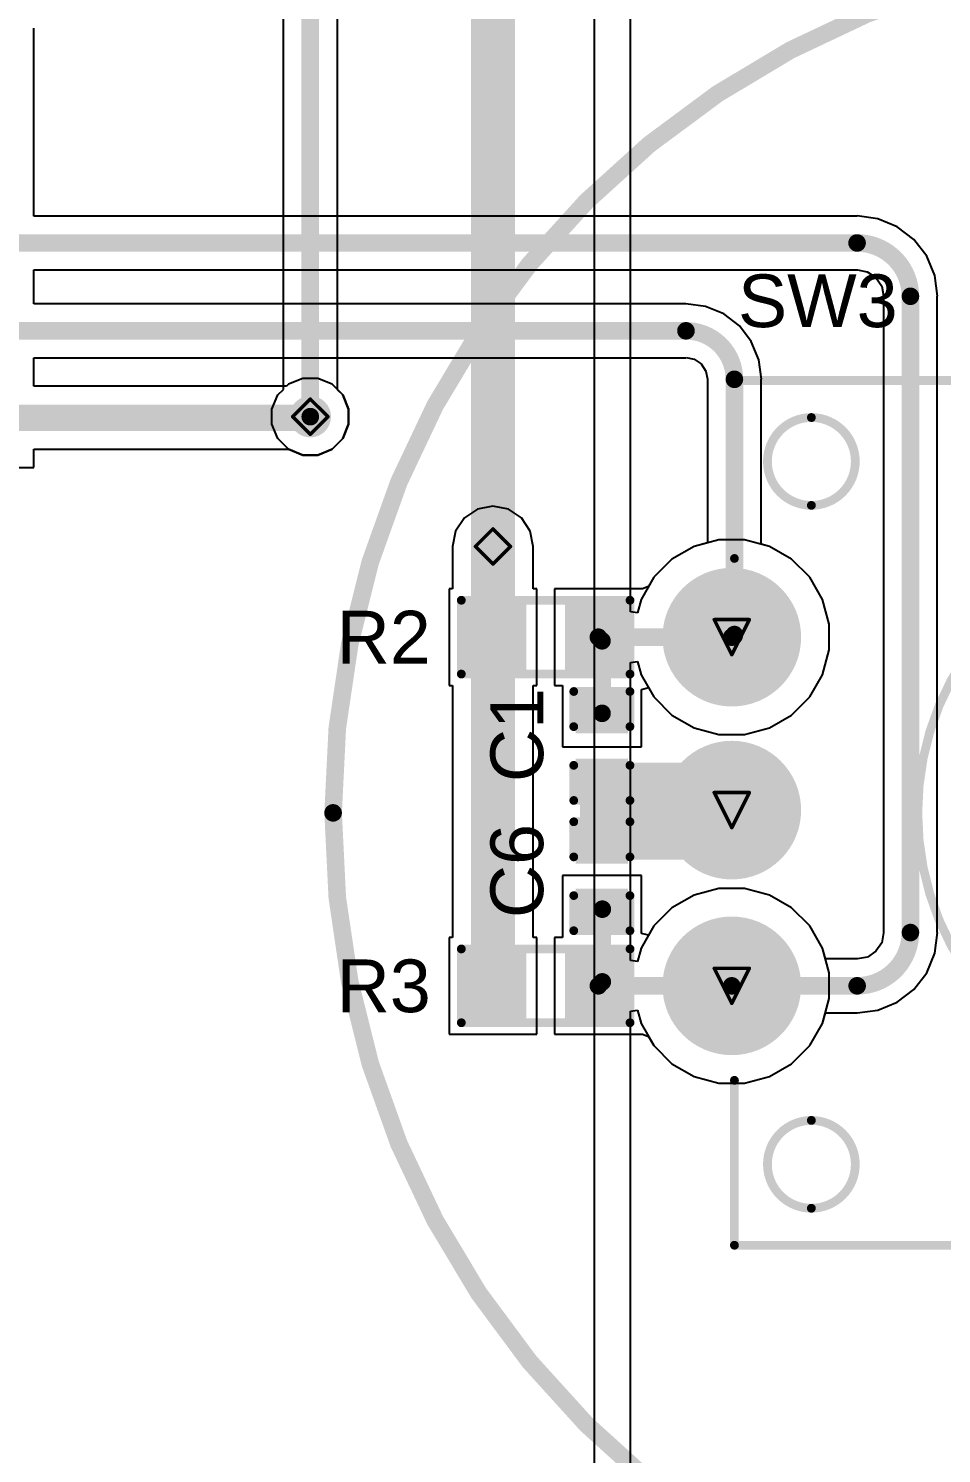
# Model space of a CAD drawing. Header units: inches. Extents: x -4 to 238, y -5 to 115.
# Drawn here: x 60.7 to 73.89, y 16.48 to 37.08 of the extents above; entities that cross this region are included whole.
import ezdxf

# ---------------------------------------------------------------- set-up
doc = ezdxf.new("R2010")
doc.units = ezdxf.units.IN
for name, color, linetype in [('Bottom Layer', 5, 'Continuous'), ('Bottom Solder', 6, 'Continuous'), ('Drill Drawing', 1, 'Continuous'), ('Mechanical 13', 56, 'Continuous'), ('Multi-Layer', 9, 'Continuous'), ('Pad Holes', 156, 'Continuous'), ('Top Layer', 1, 'Continuous'), ('Top Overlay', 2, 'Continuous'), ('Top Paste', 8, 'Continuous'), ('Top Solder', 216, 'Continuous'), ('Via Holes', 16, 'Continuous')]:
    doc.layers.add(name, color=color, linetype=linetype)
doc.styles.add('Arial', font='', dxfattribs={"height": 0.2})
doc.styles.get('Arial').set_extended_font_data('Arial')

# ---------------------------------------------------------------- blocks, each defined once
blk = doc.blocks.new('PEC11R_4215F_N0024_12')
at = {"layer": 'Bottom Layer'}
h = blk.add_hatch(color=5, dxfattribs=at)
edge = h.paths.add_edge_path()
edge.add_arc((-5.72, 4.25), 1.5, 0, 180)
edge.add_line((-7.22, 4.25), (-7.22, 3.25))
edge.add_arc((-5.72, 3.25), 1.5, 180, 360)
edge.add_line((-4.22, 3.25), (-4.22, 4.25))
h = blk.add_hatch(color=5, dxfattribs=at)
edge = h.paths.add_edge_path()
edge.add_arc((5.72, 3.25), 1.5, 180, 360)
edge.add_line((7.22, 3.25), (7.22, 4.25))
edge.add_arc((5.72, 4.25), 1.5, 0, 180)
edge.add_line((4.22, 4.25), (4.22, 3.25))
h = blk.add_hatch(color=5, dxfattribs=at)
edge = h.paths.add_edge_path()
edge.add_arc((-2.52, -3.75), 0.9, 0, 360)
h = blk.add_hatch(color=5, dxfattribs=at)
edge = h.paths.add_edge_path()
edge.add_arc((-0.02, -3.75), 0.9, 0, 360)
h = blk.add_hatch(color=5, dxfattribs=at)
edge = h.paths.add_edge_path()
edge.add_arc((2.52, -3.75), 0.9, 0, 360)
at = {"layer": 'Bottom Solder'}
h = blk.add_hatch(color=6, dxfattribs=at)
edge = h.paths.add_edge_path()
edge.add_arc((-5.72, 4.25), 1.602, 0, 180)
edge.add_line((-7.322, 4.25), (-7.322, 3.25))
edge.add_arc((-5.72, 3.25), 1.602, 180, 360)
edge.add_line((-4.118, 3.25), (-4.118, 4.25))
h = blk.add_hatch(color=6, dxfattribs=at)
edge = h.paths.add_edge_path()
edge.add_arc((5.72, 3.25), 1.602, 180, 360)
edge.add_line((7.322, 3.25), (7.322, 4.25))
edge.add_arc((5.72, 4.25), 1.602, 0, 180)
edge.add_line((4.118, 4.25), (4.118, 3.25))
h = blk.add_hatch(color=6, dxfattribs=at)
edge = h.paths.add_edge_path()
edge.add_arc((-2.52, -3.75), 1.002, 0, 360)
h = blk.add_hatch(color=6, dxfattribs=at)
edge = h.paths.add_edge_path()
edge.add_arc((-0.02, -3.75), 1.002, 0, 360)
h = blk.add_hatch(color=6, dxfattribs=at)
edge = h.paths.add_edge_path()
edge.add_arc((2.52, -3.75), 1.002, 0, 360)
at = {"layer": 'Multi-Layer'}
h = blk.add_hatch(color=9, dxfattribs=at)
edge = h.paths.add_edge_path()
edge.add_arc((-5.72, 4.25), 1.5, 0, 180)
edge.add_line((-7.22, 4.25), (-7.22, 3.25))
edge.add_arc((-5.72, 3.25), 1.5, 180, 360)
edge.add_line((-4.22, 3.25), (-4.22, 4.25))
h = blk.add_hatch(color=9, dxfattribs=at)
edge = h.paths.add_edge_path()
edge.add_arc((5.72, 3.25), 1.5, 180, 360)
edge.add_line((7.22, 3.25), (7.22, 4.25))
edge.add_arc((5.72, 4.25), 1.5, 0, 180)
edge.add_line((4.22, 4.25), (4.22, 3.25))
h = blk.add_hatch(color=9, dxfattribs=at)
edge = h.paths.add_edge_path()
edge.add_arc((-2.52, -3.75), 0.9, 0, 360)
h = blk.add_hatch(color=9, dxfattribs=at)
edge = h.paths.add_edge_path()
edge.add_arc((-0.02, -3.75), 0.9, 0, 360)
h = blk.add_hatch(color=9, dxfattribs=at)
edge = h.paths.add_edge_path()
edge.add_arc((2.52, -3.75), 0.9, 0, 360)
at = {"layer": 'Pad Holes'}
h = blk.add_hatch(color=7, dxfattribs=at)
edge = h.paths.add_edge_path()
edge.add_arc((-5.72, 4.15), 1.1, 0, 180)
edge.add_line((-6.82, 4.15), (-6.82, 3.35))
edge.add_arc((-5.72, 3.35), 1.1, 180, 360)
edge.add_line((-4.62, 3.35), (-4.62, 4.15))
h = blk.add_hatch(color=7, dxfattribs=at)
edge = h.paths.add_edge_path()
edge.add_arc((5.72, 3.35), 1.1, 180, 360)
edge.add_line((6.82, 3.35), (6.82, 4.15))
edge.add_arc((5.72, 4.15), 1.1, 0, 180)
edge.add_line((4.62, 4.15), (4.62, 3.35))
h = blk.add_hatch(color=7, dxfattribs=at)
edge = h.paths.add_edge_path()
edge.add_arc((-2.52, -3.75), 0.6, 0, 360)
h = blk.add_hatch(color=7, dxfattribs=at)
edge = h.paths.add_edge_path()
edge.add_arc((-0.02, -3.75), 0.6, 0, 360)
h = blk.add_hatch(color=7, dxfattribs=at)
edge = h.paths.add_edge_path()
edge.add_arc((2.52, -3.75), 0.6, 0, 360)
at = {"layer": 'Top Layer'}
h = blk.add_hatch(color=1, dxfattribs=at)
edge = h.paths.add_edge_path()
edge.add_arc((-5.72, 4.25), 1.5, 0, 180)
edge.add_line((-7.22, 4.25), (-7.22, 3.25))
edge.add_arc((-5.72, 3.25), 1.5, 180, 360)
edge.add_line((-4.22, 3.25), (-4.22, 4.25))
h = blk.add_hatch(color=1, dxfattribs=at)
edge = h.paths.add_edge_path()
edge.add_arc((5.72, 3.25), 1.5, 180, 360)
edge.add_line((7.22, 3.25), (7.22, 4.25))
edge.add_arc((5.72, 4.25), 1.5, 0, 180)
edge.add_line((4.22, 4.25), (4.22, 3.25))
h = blk.add_hatch(color=1, dxfattribs=at)
edge = h.paths.add_edge_path()
edge.add_arc((-2.52, -3.75), 0.9, 0, 360)
h = blk.add_hatch(color=1, dxfattribs=at)
edge = h.paths.add_edge_path()
edge.add_arc((-0.02, -3.75), 0.9, 0, 360)
h = blk.add_hatch(color=1, dxfattribs=at)
edge = h.paths.add_edge_path()
edge.add_arc((2.52, -3.75), 0.9, 0, 360)
at = {"layer": 'Top Solder'}
h = blk.add_hatch(color=216, dxfattribs=at)
edge = h.paths.add_edge_path()
edge.add_arc((-5.72, 4.25), 1.602, 0, 180)
edge.add_line((-7.322, 4.25), (-7.322, 3.25))
edge.add_arc((-5.72, 3.25), 1.602, 180, 360)
edge.add_line((-4.118, 3.25), (-4.118, 4.25))
h = blk.add_hatch(color=216, dxfattribs=at)
edge = h.paths.add_edge_path()
edge.add_arc((5.72, 3.25), 1.602, 180, 360)
edge.add_line((7.322, 3.25), (7.322, 4.25))
edge.add_arc((5.72, 4.25), 1.602, 0, 180)
edge.add_line((4.118, 4.25), (4.118, 3.25))
h = blk.add_hatch(color=216, dxfattribs=at)
edge = h.paths.add_edge_path()
edge.add_arc((-2.52, -3.75), 1.002, 0, 360)
h = blk.add_hatch(color=216, dxfattribs=at)
edge = h.paths.add_edge_path()
edge.add_arc((-0.02, -3.75), 1.002, 0, 360)
h = blk.add_hatch(color=216, dxfattribs=at)
edge = h.paths.add_edge_path()
edge.add_arc((2.52, -3.75), 1.002, 0, 360)
at = {"layer": 'Top Overlay'}
for points in [[(6.27, 9.688, 0.127, 0.127, 0), (-6.23, 9.688, 0.127, 0.127, 0)], [(-6.23, 5.129, 0.127, 0.127, 0), (-6.23, 9.688, 0.127, 0.127, 0)], [(6.27, 5.129, 0.127, 0.127, 0), (6.27, 9.688, 0.127, 0.127, 0)], [(-6.23, -3.712, 0.127, 0.127, 0), (-6.23, 0.847, 0.127, 0.127, 0)], [(3.576, 0.956, 0.127, 0.127, 0), (-3.536, 0.956, 0.127, 0.127, 0)], [(6.27, -3.712, 0.127, 0.127, 0), (6.27, 0.847, 0.127, 0.127, 0)], [(-3.658, -3.712, 0.127, 0.127, 0), (-6.23, -3.712, 0.127, 0.127, 0)], [(6.27, -3.712, 0.127, 0.127, 0), (3.886, -3.712, 0.127, 0.127, 0)]]:
    blk.add_lwpolyline(points, format="xyseb", dxfattribs=at)
for points in [[(-6.262, 9.688, 0.0635, 0.0635, 1), (-6.198, 9.688, 0.0635, 0.0635, 1)], [(-6.262, 9.688, 0.0635, 0.0635, 1), (-6.198, 9.688, 0.0635, 0.0635, 1)], [(6.238, 9.688, 0.0635, 0.0635, 1), (6.302, 9.688, 0.0635, 0.0635, 1)], [(6.238, 9.688, 0.0635, 0.0635, 1), (6.302, 9.688, 0.0635, 0.0635, 1)], [(-4.425, 8.576, 0.127, 0.127, 1), (-5.695, 8.576, 0.127, 0.127, 1)], [(5.735, 8.576, 0.127, 0.127, 1), (4.465, 8.576, 0.127, 0.127, 1)], [(-5.727, 8.576, 0.0635, 0.0635, 1), (-5.663, 8.576, 0.0635, 0.0635, 1)], [(-4.457, 8.576, 0.0635, 0.0635, 1), (-4.393, 8.576, 0.0635, 0.0635, 1)], [(4.433, 8.576, 0.0635, 0.0635, 1), (4.497, 8.576, 0.0635, 0.0635, 1)], [(5.703, 8.576, 0.0635, 0.0635, 1), (5.767, 8.576, 0.0635, 0.0635, 1)], [(4.07, 2.988, 0.127, 0.127, 1), (-4.03, 2.988, 0.127, 0.127, 1)], [(3.068, 2.988, 0.127, 0.127, 1), (-3.028, 2.988, 0.127, 0.127, 1)], [(-6.262, 5.129, 0.0635, 0.0635, 1), (-6.198, 5.129, 0.0635, 0.0635, 1)], [(6.238, 5.129, 0.0635, 0.0635, 1), (6.302, 5.129, 0.0635, 0.0635, 1)], [(-4.062, 2.988, 0.0635, 0.0635, 1), (-3.998, 2.988, 0.0635, 0.0635, 1)], [(-3.06, 2.988, 0.0635, 0.0635, 1), (-2.996, 2.988, 0.0635, 0.0635, 1)], [(3.036, 2.988, 0.0635, 0.0635, 1), (3.1, 2.988, 0.0635, 0.0635, 1)], [(4.038, 2.988, 0.0635, 0.0635, 1), (4.102, 2.988, 0.0635, 0.0635, 1)], [(-6.262, 0.847, 0.0635, 0.0635, 1), (-6.198, 0.847, 0.0635, 0.0635, 1)], [(-3.568, 0.956, 0.0635, 0.0635, 1), (-3.504, 0.956, 0.0635, 0.0635, 1)], [(3.544, 0.956, 0.0635, 0.0635, 1), (3.608, 0.956, 0.0635, 0.0635, 1)], [(6.238, 0.847, 0.0635, 0.0635, 1), (6.302, 0.847, 0.0635, 0.0635, 1)], [(-4.425, -2.6, 0.127, 0.127, 1), (-5.695, -2.6, 0.127, 0.127, 1)], [(5.735, -2.6, 0.127, 0.127, 1), (4.465, -2.6, 0.127, 0.127, 1)], [(-5.727, -2.6, 0.0635, 0.0635, 1), (-5.663, -2.6, 0.0635, 0.0635, 1)], [(-4.457, -2.6, 0.0635, 0.0635, 1), (-4.393, -2.6, 0.0635, 0.0635, 1)], [(4.433, -2.6, 0.0635, 0.0635, 1), (4.497, -2.6, 0.0635, 0.0635, 1)], [(5.703, -2.6, 0.0635, 0.0635, 1), (5.767, -2.6, 0.0635, 0.0635, 1)], [(-6.262, -3.712, 0.0635, 0.0635, 1), (-6.198, -3.712, 0.0635, 0.0635, 1)], [(-6.262, -3.712, 0.0635, 0.0635, 1), (-6.198, -3.712, 0.0635, 0.0635, 1)], [(-3.689, -3.712, 0.0635, 0.0635, 1), (-3.626, -3.712, 0.0635, 0.0635, 1)], [(3.854, -3.712, 0.0635, 0.0635, 1), (3.918, -3.712, 0.0635, 0.0635, 1)], [(6.238, -3.712, 0.0635, 0.0635, 1), (6.302, -3.712, 0.0635, 0.0635, 1)], [(6.238, -3.712, 0.0635, 0.0635, 1), (6.302, -3.712, 0.0635, 0.0635, 1)]]:
    blk.add_lwpolyline(points, format="xyseb", close=True, dxfattribs=at)
blk = doc.blocks.new('R___0603_40')
at = {"layer": 'Top Layer'}
for points in [[(-0.381, 0.4445), (-0.381, -0.4445), (-1.143, -0.4445), (-1.143, 0.4445)], [(1.143, 0.4445), (1.143, -0.4445), (0.381, -0.4445), (0.381, 0.4445)]]:
    blk.add_hatch(color=1, dxfattribs=at).paths.add_polyline_path(points)
at = {"layer": 'Top Paste'}
for points in [[(-0.381, 0.4445), (-0.381, -0.4445), (-1.143, -0.4445), (-1.143, 0.4445)], [(1.143, 0.4445), (1.143, -0.4445), (0.381, -0.4445), (0.381, 0.4445)]]:
    blk.add_hatch(color=8, dxfattribs=at).paths.add_polyline_path(points)
at = {"layer": 'Top Solder'}
for points in [[(-0.2794, 0.5461), (-0.2794, -0.5461), (-1.2446, -0.5461), (-1.2446, 0.5461)], [(1.2446, 0.5461), (1.2446, -0.5461), (0.2794, -0.5461), (0.2794, 0.5461)]]:
    blk.add_hatch(color=216, dxfattribs=at).paths.add_polyline_path(points)
at = {"layer": 'Top Overlay'}
for points in [[(-1.2192, -0.5334, 0.127, 0.127, 0), (-1.2192, 0.5334, 0.127, 0.127, 0)], [(-1.2192, 0.5334, 0.127, 0.127, 0), (1.2192, 0.5334, 0.127, 0.127, 0)], [(1.2192, -0.5334, 0.127, 0.127, 0), (1.2192, 0.5334, 0.127, 0.127, 0)], [(-1.2192, -0.5334, 0.127, 0.127, 0), (1.2192, -0.5334, 0.127, 0.127, 0)]]:
    blk.add_lwpolyline(points, format="xyseb", dxfattribs=at)
for points in [[(-1.25095, 0.5334, 0.0635, 0.0635, 1), (-1.18745, 0.5334, 0.0635, 0.0635, 1)], [(-1.25095, 0.5334, 0.0635, 0.0635, 1), (-1.18745, 0.5334, 0.0635, 0.0635, 1)], [(1.18745, 0.5334, 0.0635, 0.0635, 1), (1.25095, 0.5334, 0.0635, 0.0635, 1)], [(1.18745, 0.5334, 0.0635, 0.0635, 1), (1.25095, 0.5334, 0.0635, 0.0635, 1)], [(-1.25095, -0.5334, 0.0635, 0.0635, 1), (-1.18745, -0.5334, 0.0635, 0.0635, 1)], [(-1.25095, -0.5334, 0.0635, 0.0635, 1), (-1.18745, -0.5334, 0.0635, 0.0635, 1)], [(1.18745, -0.5334, 0.0635, 0.0635, 1), (1.25095, -0.5334, 0.0635, 0.0635, 1)], [(1.18745, -0.5334, 0.0635, 0.0635, 1), (1.25095, -0.5334, 0.0635, 0.0635, 1)]]:
    blk.add_lwpolyline(points, format="xyseb", close=True, dxfattribs=at)
blk = doc.blocks.new('R___0603_41')
at = {"layer": 'Top Layer'}
for points in [[(-0.381, 0.4445), (-0.381, -0.4445), (-1.143, -0.4445), (-1.143, 0.4445)], [(1.143, 0.4445), (1.143, -0.4445), (0.381, -0.4445), (0.381, 0.4445)]]:
    blk.add_hatch(color=1, dxfattribs=at).paths.add_polyline_path(points)
at = {"layer": 'Top Paste'}
for points in [[(-0.381, 0.4445), (-0.381, -0.4445), (-1.143, -0.4445), (-1.143, 0.4445)], [(1.143, 0.4445), (1.143, -0.4445), (0.381, -0.4445), (0.381, 0.4445)]]:
    blk.add_hatch(color=8, dxfattribs=at).paths.add_polyline_path(points)
at = {"layer": 'Top Solder'}
for points in [[(-0.2794, 0.5461), (-0.2794, -0.5461), (-1.2446, -0.5461), (-1.2446, 0.5461)], [(1.2446, 0.5461), (1.2446, -0.5461), (0.2794, -0.5461), (0.2794, 0.5461)]]:
    blk.add_hatch(color=216, dxfattribs=at).paths.add_polyline_path(points)
at = {"layer": 'Top Overlay'}
for points in [[(-1.2192, 0.5334, 0.127, 0.127, 0), (-1.2192, -0.5334, 0.127, 0.127, 0)], [(1.2192, 0.5334, 0.127, 0.127, 0), (-1.2192, 0.5334, 0.127, 0.127, 0)], [(1.2192, 0.5334, 0.127, 0.127, 0), (1.2192, -0.5334, 0.127, 0.127, 0)], [(1.2192, -0.5334, 0.127, 0.127, 0), (-1.2192, -0.5334, 0.127, 0.127, 0)]]:
    blk.add_lwpolyline(points, format="xyseb", dxfattribs=at)
for points in [[(-1.25095, 0.5334, 0.0635, 0.0635, 1), (-1.18745, 0.5334, 0.0635, 0.0635, 1)], [(-1.25095, 0.5334, 0.0635, 0.0635, 1), (-1.18745, 0.5334, 0.0635, 0.0635, 1)], [(1.18745, 0.5334, 0.0635, 0.0635, 1), (1.25095, 0.5334, 0.0635, 0.0635, 1)], [(1.18745, 0.5334, 0.0635, 0.0635, 1), (1.25095, 0.5334, 0.0635, 0.0635, 1)], [(-1.25095, -0.5334, 0.0635, 0.0635, 1), (-1.18745, -0.5334, 0.0635, 0.0635, 1)], [(-1.25095, -0.5334, 0.0635, 0.0635, 1), (-1.18745, -0.5334, 0.0635, 0.0635, 1)], [(1.18745, -0.5334, 0.0635, 0.0635, 1), (1.25095, -0.5334, 0.0635, 0.0635, 1)], [(1.18745, -0.5334, 0.0635, 0.0635, 1), (1.25095, -0.5334, 0.0635, 0.0635, 1)]]:
    blk.add_lwpolyline(points, format="xyseb", close=True, dxfattribs=at)
blk = doc.blocks.new('C___0402_76')
at = {"layer": 'Top Layer'}
for points in [[(-0.699, -0.318), (-0.699, 0.317), (-0.241, 0.317), (-0.241, -0.318)], [(0.241, -0.318), (0.241, 0.317), (0.699, 0.317), (0.699, -0.318)]]:
    blk.add_hatch(color=1, dxfattribs=at).paths.add_polyline_path(points)
at = {"layer": 'Top Paste'}
for points in [[(-0.699, -0.318), (-0.699, 0.317), (-0.241, 0.317), (-0.241, -0.318)], [(0.241, -0.318), (0.241, 0.317), (0.699, 0.317), (0.699, -0.318)]]:
    blk.add_hatch(color=8, dxfattribs=at).paths.add_polyline_path(points)
at = {"layer": 'Top Solder'}
for points in [[(-0.759, -0.377), (-0.759, 0.377), (-0.181, 0.377), (-0.181, -0.377)], [(0.181, -0.377), (0.181, 0.377), (0.758, 0.377), (0.758, -0.377)]]:
    blk.add_hatch(color=216, dxfattribs=at).paths.add_polyline_path(points)
at = {"layer": 'Top Overlay'}
for points in [[(-0.787, 0.406, 0.127, 0.127, 0), (-0.279, 0.406, 0.127, 0.127, 0)], [(-0.787, -0.406, 0.127, 0.127, 0), (-0.787, 0.406, 0.127, 0.127, 0)], [(0.787, 0.406, 0.127, 0.127, 0), (0.279, 0.406, 0.127, 0.127, 0)], [(0.787, -0.406, 0.127, 0.127, 0), (0.787, 0.406, 0.127, 0.127, 0)], [(-0.279, -0.406, 0.127, 0.127, 0), (-0.787, -0.406, 0.127, 0.127, 0)], [(0.787, -0.406, 0.127, 0.127, 0), (0.279, -0.406, 0.127, 0.127, 0)]]:
    blk.add_lwpolyline(points, format="xyseb", dxfattribs=at)
for points in [[(-0.819, 0.406, 0.0635, 0.0635, 1), (-0.756, 0.406, 0.0635, 0.0635, 1)], [(-0.819, 0.406, 0.0635, 0.0635, 1), (-0.756, 0.406, 0.0635, 0.0635, 1)], [(-0.311, 0.406, 0.0635, 0.0635, 1), (-0.248, 0.406, 0.0635, 0.0635, 1)], [(0.248, 0.406, 0.0635, 0.0635, 1), (0.311, 0.406, 0.0635, 0.0635, 1)], [(0.756, 0.406, 0.0635, 0.0635, 1), (0.819, 0.406, 0.0635, 0.0635, 1)], [(0.756, 0.406, 0.0635, 0.0635, 1), (0.819, 0.406, 0.0635, 0.0635, 1)], [(-0.819, -0.406, 0.0635, 0.0635, 1), (-0.756, -0.406, 0.0635, 0.0635, 1)], [(-0.819, -0.406, 0.0635, 0.0635, 1), (-0.756, -0.406, 0.0635, 0.0635, 1)], [(-0.311, -0.406, 0.0635, 0.0635, 1), (-0.248, -0.406, 0.0635, 0.0635, 1)], [(0.248, -0.406, 0.0635, 0.0635, 1), (0.311, -0.406, 0.0635, 0.0635, 1)], [(0.756, -0.406, 0.0635, 0.0635, 1), (0.819, -0.406, 0.0635, 0.0635, 1)], [(0.756, -0.406, 0.0635, 0.0635, 1), (0.819, -0.406, 0.0635, 0.0635, 1)]]:
    blk.add_lwpolyline(points, format="xyseb", close=True, dxfattribs=at)
blk = doc.blocks.new('C___0402_81')
at = {"layer": 'Top Layer'}
for points in [[(-0.699, -0.318), (-0.699, 0.318), (-0.241, 0.318), (-0.241, -0.318)], [(0.241, -0.318), (0.241, 0.318), (0.699, 0.318), (0.699, -0.318)]]:
    blk.add_hatch(color=1, dxfattribs=at).paths.add_polyline_path(points)
at = {"layer": 'Top Paste'}
for points in [[(-0.699, -0.318), (-0.699, 0.318), (-0.241, 0.318), (-0.241, -0.318)], [(0.241, -0.318), (0.241, 0.318), (0.699, 0.318), (0.699, -0.318)]]:
    blk.add_hatch(color=8, dxfattribs=at).paths.add_polyline_path(points)
at = {"layer": 'Top Solder'}
for points in [[(-0.759, -0.377), (-0.759, 0.377), (-0.181, 0.377), (-0.181, -0.377)], [(0.181, -0.377), (0.181, 0.377), (0.758, 0.377), (0.758, -0.377)]]:
    blk.add_hatch(color=216, dxfattribs=at).paths.add_polyline_path(points)
at = {"layer": 'Top Overlay'}
for points in [[(-0.279, 0.406, 0.127, 0.127, 0), (-0.787, 0.406, 0.127, 0.127, 0)], [(-0.787, 0.406, 0.127, 0.127, 0), (-0.787, -0.406, 0.127, 0.127, 0)], [(0.279, 0.406, 0.127, 0.127, 0), (0.787, 0.406, 0.127, 0.127, 0)], [(0.787, 0.406, 0.127, 0.127, 0), (0.787, -0.406, 0.127, 0.127, 0)], [(-0.787, -0.406, 0.127, 0.127, 0), (-0.279, -0.406, 0.127, 0.127, 0)], [(0.279, -0.406, 0.127, 0.127, 0), (0.787, -0.406, 0.127, 0.127, 0)]]:
    blk.add_lwpolyline(points, format="xyseb", dxfattribs=at)
for points in [[(-0.819, 0.406, 0.0635, 0.0635, 1), (-0.756, 0.406, 0.0635, 0.0635, 1)], [(-0.819, 0.406, 0.0635, 0.0635, 1), (-0.756, 0.406, 0.0635, 0.0635, 1)], [(-0.311, 0.406, 0.0635, 0.0635, 1), (-0.248, 0.406, 0.0635, 0.0635, 1)], [(0.248, 0.406, 0.0635, 0.0635, 1), (0.311, 0.406, 0.0635, 0.0635, 1)], [(0.756, 0.406, 0.0635, 0.0635, 1), (0.819, 0.406, 0.0635, 0.0635, 1)], [(0.756, 0.406, 0.0635, 0.0635, 1), (0.819, 0.406, 0.0635, 0.0635, 1)], [(-0.819, -0.406, 0.0635, 0.0635, 1), (-0.756, -0.406, 0.0635, 0.0635, 1)], [(-0.819, -0.406, 0.0635, 0.0635, 1), (-0.756, -0.406, 0.0635, 0.0635, 1)], [(-0.311, -0.406, 0.0635, 0.0635, 1), (-0.248, -0.406, 0.0635, 0.0635, 1)], [(0.248, -0.406, 0.0635, 0.0635, 1), (0.311, -0.406, 0.0635, 0.0635, 1)], [(0.756, -0.406, 0.0635, 0.0635, 1), (0.819, -0.406, 0.0635, 0.0635, 1)], [(0.756, -0.406, 0.0635, 0.0635, 1), (0.819, -0.406, 0.0635, 0.0635, 1)]]:
    blk.add_lwpolyline(points, format="xyseb", close=True, dxfattribs=at)

msp = doc.modelspace()

# ---------------------------------------------------------------- hatches: boundary and pattern name
at = {"layer": 'Bottom Layer'}
h = msp.add_hatch(color=5, dxfattribs=at)
edge = h.paths.add_edge_path()
edge.add_arc((64.77, 31.467), 0.3, 0, 360)
h = msp.add_hatch(color=5, dxfattribs=at)
edge = h.paths.add_edge_path()
edge.add_arc((67.41, 29.591), 0.3, 0, 360)
at = {"layer": 'Top Layer'}
h = msp.add_hatch(color=1, dxfattribs=at)
edge = h.paths.add_edge_path()
edge.add_arc((64.77, 31.467), 0.3, 0, 360)
h = msp.add_hatch(color=1, dxfattribs=at)
edge = h.paths.add_edge_path()
edge.add_arc((67.41, 29.591), 0.3, 0, 360)
msp.add_hatch(color=1, dxfattribs=at).paths.add_polyline_path([(68.667, 25.066), (70.862, 25.066), (70.862, 26.466), (68.667, 26.466)])
at = {"layer": 'Via Holes'}
h = msp.add_hatch(color=7, dxfattribs=at)
edge = h.paths.add_edge_path()
edge.add_arc((64.77, 31.467), 0.15, 0, 360)
h = msp.add_hatch(color=7, dxfattribs=at)
edge = h.paths.add_edge_path()
edge.add_arc((67.41, 29.591), 0.15, 0, 360)

# ---------------------------------------------------------------- linework, layer by layer
at = {"layer": 'Bottom Layer'}
for p, q in [((68.879, 13.36), (68.879, 44.041)), ((69.397, 28.645), (69.397, 44.041)), ((65.158, 41.615), (65.158, 31.862)), ((64.382, 31.862), (64.382, 40.444)), ((64.216, 31.577), (64.3, 31.781)), ((64.3, 31.781), (64.382, 31.862)), ((65.158, 31.862), (65.24, 31.781)), ((65.24, 31.781), (65.324, 31.577)), ((64.216, 31.357), (64.216, 31.577)), ((65.324, 31.577), (65.324, 31.357)), ((64.3, 31.153), (64.216, 31.357)), ((65.324, 31.357), (65.24, 31.153)), ((64.456, 30.997), (64.3, 31.153)), ((65.24, 31.153), (65.084, 30.997)), ((64.66, 30.913), (64.456, 30.997)), ((64.88, 30.913), (64.66, 30.913)), ((65.084, 30.997), (64.88, 30.913)), ((70.676, 29.688), (70.318, 29.592)), ((71.047, 29.688), (70.676, 29.688)), ((71.405, 29.592), (71.047, 29.688)), ((70.318, 29.592), (69.997, 29.407)), ((71.726, 29.407), (71.405, 29.592)), ((69.997, 29.407), (69.735, 29.145)), ((71.988, 29.145), (71.726, 29.407)), ((69.735, 29.145), (69.55, 28.824)), ((72.174, 28.824), (71.988, 29.145)), ((69.498, 28.632), (69.397, 28.645)), ((69.55, 28.824), (69.498, 28.632)), ((72.27, 28.466), (72.174, 28.824)), ((72.27, 28.095), (72.27, 28.466)), ((72.174, 27.737), (72.27, 28.095)), ((69.397, 27.916), (69.498, 27.929)), ((69.397, 23.605), (69.397, 27.916)), ((69.498, 27.929), (69.55, 27.737)), ((69.55, 27.737), (69.735, 27.416)), ((71.988, 27.416), (72.174, 27.737)), ((69.735, 27.416), (69.997, 27.154)), ((71.726, 27.154), (71.988, 27.416)), ((69.997, 27.154), (70.318, 26.968)), ((71.405, 26.968), (71.726, 27.154)), ((70.318, 26.968), (70.676, 26.872)), ((70.676, 26.872), (71.047, 26.872)), ((71.047, 26.872), (71.405, 26.968)), ((70.318, 24.552), (69.997, 24.367)), ((70.676, 24.648), (70.318, 24.552)), ((71.047, 24.648), (70.676, 24.648)), ((71.405, 24.552), (71.047, 24.648)), ((71.726, 24.367), (71.405, 24.552)), ((69.997, 24.367), (69.735, 24.105)), ((71.988, 24.105), (71.726, 24.367)), ((69.735, 24.105), (69.55, 23.784)), ((72.174, 23.784), (71.988, 24.105)), ((69.55, 23.784), (69.498, 23.592)), ((72.27, 23.426), (72.174, 23.784)), ((69.498, 23.592), (69.397, 23.605)), ((72.27, 23.055), (72.27, 23.426)), ((69.397, 22.876), (69.498, 22.889)), ((69.397, 13.373), (69.397, 22.876)), ((69.498, 22.889), (69.55, 22.697)), ((72.174, 22.697), (72.27, 23.055)), ((69.55, 22.697), (69.735, 22.376)), ((71.988, 22.376), (72.174, 22.697)), ((69.735, 22.376), (69.997, 22.114)), ((71.726, 22.114), (71.988, 22.376)), ((69.997, 22.114), (70.318, 21.928)), ((71.405, 21.928), (71.726, 22.114)), ((70.318, 21.928), (70.676, 21.832)), ((71.047, 21.832), (71.405, 21.928)), ((70.676, 21.832), (71.047, 21.832))]:
    msp.add_line(p, q, dxfattribs=at)
for points in [[(67.41, 29.591, 0.635, 0.635, 0), (67.41, 43.508, 0.635, 0.635, 0)], [(64.77, 31.467, 0.254, 0.254, 0), (64.77, 42.01, 0.254, 0.254, 0)]]:
    msp.add_lwpolyline(points, format="xyseb", dxfattribs=at)
for points in [[(64.706, 31.467, 0.127, 0.127, 1), (64.834, 31.467, 0.127, 0.127, 1)], [(67.251, 29.591, 0.318, 0.318, 1), (67.568, 29.591, 0.318, 0.318, 1)]]:
    msp.add_lwpolyline(points, format="xyseb", close=True, dxfattribs=at)
at = {"layer": 'Drill Drawing'}
for points in [[(64.516, 31.467, 0.0508, 0.0508, 0), (64.77, 31.721, 0.0508, 0.0508, 0)], [(64.77, 31.721, 0.0508, 0.0508, 0), (65.024, 31.467, 0.0508, 0.0508, 0)], [(64.516, 31.467, 0.0508, 0.0508, 0), (64.77, 31.213, 0.0508, 0.0508, 0)], [(64.77, 31.213, 0.0508, 0.0508, 0), (65.024, 31.467, 0.0508, 0.0508, 0)], [(67.156, 29.591, 0.0508, 0.0508, 0), (67.41, 29.845, 0.0508, 0.0508, 0)], [(67.41, 29.845, 0.0508, 0.0508, 0), (67.664, 29.591, 0.0508, 0.0508, 0)], [(67.156, 29.591, 0.0508, 0.0508, 0), (67.41, 29.337, 0.0508, 0.0508, 0)], [(67.41, 29.337, 0.0508, 0.0508, 0), (67.664, 29.591, 0.0508, 0.0508, 0)], [(70.608, 28.534, 0.0508, 0.0508, 0), (71.116, 28.534, 0.0508, 0.0508, 0)], [(70.608, 28.534, 0.0508, 0.0508, 0), (70.862, 28.026, 0.0508, 0.0508, 0)], [(70.862, 28.026, 0.0508, 0.0508, 0), (71.116, 28.534, 0.0508, 0.0508, 0)], [(70.608, 26.034, 0.0508, 0.0508, 0), (71.116, 26.034, 0.0508, 0.0508, 0)], [(70.608, 26.034, 0.0508, 0.0508, 0), (70.862, 25.526, 0.0508, 0.0508, 0)], [(70.862, 25.526, 0.0508, 0.0508, 0), (71.116, 26.034, 0.0508, 0.0508, 0)], [(70.608, 23.494, 0.0508, 0.0508, 0), (71.116, 23.494, 0.0508, 0.0508, 0)], [(70.608, 23.494, 0.0508, 0.0508, 0), (70.862, 22.986, 0.0508, 0.0508, 0)], [(70.862, 22.986, 0.0508, 0.0508, 0), (71.116, 23.494, 0.0508, 0.0508, 0)]]:
    msp.add_lwpolyline(points, format="xyseb", dxfattribs=at)
for points in [[(64.757, 31.721, 0.0254, 0.0254, 1), (64.783, 31.721, 0.0254, 0.0254, 1)], [(64.757, 31.721, 0.0254, 0.0254, 1), (64.783, 31.721, 0.0254, 0.0254, 1)], [(64.503, 31.467, 0.0254, 0.0254, 1), (64.529, 31.467, 0.0254, 0.0254, 1)], [(64.503, 31.467, 0.0254, 0.0254, 1), (64.529, 31.467, 0.0254, 0.0254, 1)], [(65.011, 31.467, 0.0254, 0.0254, 1), (65.037, 31.467, 0.0254, 0.0254, 1)], [(65.011, 31.467, 0.0254, 0.0254, 1), (65.037, 31.467, 0.0254, 0.0254, 1)], [(64.757, 31.213, 0.0254, 0.0254, 1), (64.783, 31.213, 0.0254, 0.0254, 1)], [(64.757, 31.213, 0.0254, 0.0254, 1), (64.783, 31.213, 0.0254, 0.0254, 1)], [(67.397, 29.845, 0.0254, 0.0254, 1), (67.422, 29.845, 0.0254, 0.0254, 1)], [(67.397, 29.845, 0.0254, 0.0254, 1), (67.422, 29.845, 0.0254, 0.0254, 1)], [(67.143, 29.591, 0.0254, 0.0254, 1), (67.168, 29.591, 0.0254, 0.0254, 1)], [(67.143, 29.591, 0.0254, 0.0254, 1), (67.168, 29.591, 0.0254, 0.0254, 1)], [(67.651, 29.591, 0.0254, 0.0254, 1), (67.676, 29.591, 0.0254, 0.0254, 1)], [(67.651, 29.591, 0.0254, 0.0254, 1), (67.676, 29.591, 0.0254, 0.0254, 1)], [(67.397, 29.337, 0.0254, 0.0254, 1), (67.422, 29.337, 0.0254, 0.0254, 1)], [(67.397, 29.337, 0.0254, 0.0254, 1), (67.422, 29.337, 0.0254, 0.0254, 1)], [(70.595, 28.534, 0.0254, 0.0254, 1), (70.62, 28.534, 0.0254, 0.0254, 1)], [(70.595, 28.534, 0.0254, 0.0254, 1), (70.62, 28.534, 0.0254, 0.0254, 1)], [(71.103, 28.534, 0.0254, 0.0254, 1), (71.128, 28.534, 0.0254, 0.0254, 1)], [(71.103, 28.534, 0.0254, 0.0254, 1), (71.128, 28.534, 0.0254, 0.0254, 1)], [(70.849, 28.026, 0.0254, 0.0254, 1), (70.874, 28.026, 0.0254, 0.0254, 1)], [(70.849, 28.026, 0.0254, 0.0254, 1), (70.874, 28.026, 0.0254, 0.0254, 1)], [(70.595, 26.034, 0.0254, 0.0254, 1), (70.62, 26.034, 0.0254, 0.0254, 1)], [(70.595, 26.034, 0.0254, 0.0254, 1), (70.62, 26.034, 0.0254, 0.0254, 1)], [(71.103, 26.034, 0.0254, 0.0254, 1), (71.128, 26.034, 0.0254, 0.0254, 1)], [(71.103, 26.034, 0.0254, 0.0254, 1), (71.128, 26.034, 0.0254, 0.0254, 1)], [(70.849, 25.526, 0.0254, 0.0254, 1), (70.874, 25.526, 0.0254, 0.0254, 1)], [(70.849, 25.526, 0.0254, 0.0254, 1), (70.874, 25.526, 0.0254, 0.0254, 1)], [(70.595, 23.494, 0.0254, 0.0254, 1), (70.62, 23.494, 0.0254, 0.0254, 1)], [(70.595, 23.494, 0.0254, 0.0254, 1), (70.62, 23.494, 0.0254, 0.0254, 1)], [(71.103, 23.494, 0.0254, 0.0254, 1), (71.128, 23.494, 0.0254, 0.0254, 1)], [(71.103, 23.494, 0.0254, 0.0254, 1), (71.128, 23.494, 0.0254, 0.0254, 1)], [(70.849, 22.986, 0.0254, 0.0254, 1), (70.874, 22.986, 0.0254, 0.0254, 1)], [(70.849, 22.986, 0.0254, 0.0254, 1), (70.874, 22.986, 0.0254, 0.0254, 1)]]:
    msp.add_lwpolyline(points, format="xyseb", close=True, dxfattribs=at)
at = {"layer": 'Mechanical 13'}
for points in [[(90.1, 25.74, 0.254, 0.254, 1), (65.1, 25.74, 0.254, 0.254, 1)], [(65.036, 25.74, 0.127, 0.127, 1), (65.163, 25.74, 0.127, 0.127, 1)]]:
    msp.add_lwpolyline(points, format="xyseb", close=True, dxfattribs=at)
at = {"layer": 'Top Layer'}
for p, q in [((60.774, 35.814), (60.774, 37.084)), ((60.774, 34.682), (60.774, 35.814)), ((60.774, 35.814), (60.774, 35.814)), ((60.774, 34.366), (60.774, 34.682)), ((60.774, 34.682), (60.774, 34.682)), ((72.672, 34.366), (60.774, 34.366)), ((72.973, 34.329), (72.672, 34.369)), ((72.672, 34.369), (72.672, 34.366)), ((73.253, 34.213), (72.973, 34.329)), ((73.494, 34.029), (73.253, 34.213)), ((73.679, 33.788), (73.494, 34.029)), ((73.795, 33.508), (73.679, 33.788)), ((60.774, 33.096), (60.774, 33.589)), ((60.774, 33.589), (72.672, 33.589)), ((72.672, 33.589), (72.678, 33.591)), ((72.678, 33.591), (72.82, 33.562)), ((72.82, 33.562), (72.944, 33.479)), ((72.944, 33.479), (73.028, 33.354)), ((73.834, 33.207), (73.795, 33.508)), ((73.028, 33.354), (73.056, 33.212)), ((73.056, 33.212), (73.055, 33.207)), ((73.055, 33.207), (73.055, 24.01)), ((73.832, 24.01), (73.832, 33.207)), ((73.832, 33.207), (73.834, 33.207)), ((70.199, 33.096), (60.774, 33.096)), ((70.482, 33.061), (70.199, 33.098)), ((70.199, 33.098), (70.199, 33.096)), ((70.745, 32.952), (70.482, 33.061)), ((70.971, 32.779), (70.745, 32.952)), ((71.144, 32.553), (70.971, 32.779)), ((71.253, 32.29), (71.144, 32.553)), ((60.774, 31.906), (60.774, 32.319)), ((60.774, 32.319), (70.199, 32.319)), ((70.199, 32.319), (70.201, 32.32)), ((70.201, 32.32), (70.319, 32.296)), ((70.319, 32.296), (70.421, 32.229)), ((70.421, 32.229), (70.488, 32.127)), ((71.29, 32.007), (71.253, 32.29)), ((64.456, 31.937), (64.425, 31.906)), ((64.66, 32.021), (64.456, 31.937)), ((64.88, 32.021), (64.66, 32.021)), ((65.084, 31.937), (64.88, 32.021)), ((65.24, 31.781), (65.084, 31.937)), ((70.488, 32.127), (70.512, 32.009)), ((70.512, 32.009), (70.511, 32.007)), ((70.511, 32.007), (70.511, 29.644)), ((71.288, 29.624), (71.288, 32.007)), ((71.288, 32.007), (71.29, 32.007)), ((64.425, 31.906), (60.774, 31.906)), ((65.324, 31.577), (65.24, 31.781)), ((65.324, 31.357), (65.324, 31.577)), ((65.24, 31.153), (65.324, 31.357)), ((65.084, 30.997), (65.24, 31.153)), ((60.774, 30.734), (60.774, 30.999)), ((60.774, 30.999), (64.454, 30.999)), ((64.454, 30.999), (64.456, 30.997)), ((64.456, 30.997), (64.66, 30.913)), ((64.66, 30.913), (64.88, 30.913)), ((64.88, 30.913), (65.084, 30.997)), ((58.815, 30.734), (60.774, 30.734)), ((67.187, 30.129), (66.998, 30.003)), ((67.41, 30.174), (67.187, 30.129)), ((67.633, 30.129), (67.41, 30.174)), ((67.822, 30.003), (67.633, 30.129)), ((66.998, 30.003), (66.871, 29.814)), ((67.948, 29.814), (67.822, 30.003)), ((66.871, 29.814), (66.827, 29.591)), ((67.992, 29.591), (67.948, 29.814)), ((66.827, 29.591), (66.827, 28.979)), ((67.992, 28.979), (67.992, 29.591)), ((70.318, 29.592), (69.997, 29.407)), ((70.511, 29.644), (70.318, 29.592)), ((71.405, 29.592), (71.288, 29.624)), ((71.726, 29.407), (71.405, 29.592)), ((69.997, 29.407), (69.735, 29.145)), ((71.988, 29.145), (71.726, 29.407)), ((69.735, 29.145), (69.659, 29.013)), ((72.174, 28.824), (71.988, 29.145)), ((66.827, 28.979), (66.775, 28.979)), ((66.775, 28.979), (66.775, 27.582)), ((68.045, 28.979), (67.992, 28.979)), ((68.045, 27.582), (68.045, 28.979)), ((69.569, 28.979), (68.299, 28.979)), ((68.299, 28.979), (68.299, 27.582)), ((69.659, 29.013), (69.569, 28.979)), ((69.569, 28.979), (69.569, 28.979)), ((69.569, 28.979), (69.569, 28.979)), ((72.27, 28.466), (72.174, 28.824)), ((72.27, 28.095), (72.27, 28.466)), ((72.174, 27.737), (72.27, 28.095)), ((71.988, 27.416), (72.174, 27.737)), ((66.775, 27.582), (66.827, 27.582)), ((66.827, 27.582), (66.827, 23.939)), ((67.992, 23.939), (67.992, 27.582)), ((67.992, 27.582), (68.045, 27.582)), ((68.299, 27.582), (68.413, 27.582)), ((68.413, 27.582), (68.413, 26.695)), ((69.556, 27.523), (69.658, 27.55)), ((69.556, 26.695), (69.556, 27.523)), ((69.658, 27.55), (69.735, 27.416)), ((69.735, 27.416), (69.997, 27.154)), ((71.726, 27.154), (71.988, 27.416)), ((69.997, 27.154), (70.318, 26.968)), ((71.405, 26.968), (71.726, 27.154)), ((70.318, 26.968), (70.676, 26.872)), ((70.676, 26.872), (71.047, 26.872)), ((71.047, 26.872), (71.405, 26.968)), ((68.413, 26.695), (69.556, 26.695)), ((69.556, 24.837), (68.413, 24.837)), ((68.413, 24.837), (68.413, 23.939)), ((69.556, 23.998), (69.556, 24.837)), ((70.318, 24.552), (69.997, 24.367)), ((70.676, 24.648), (70.318, 24.552)), ((71.047, 24.648), (70.676, 24.648)), ((71.405, 24.552), (71.047, 24.648)), ((71.726, 24.367), (71.405, 24.552)), ((69.997, 24.367), (69.735, 24.105)), ((71.988, 24.105), (71.726, 24.367)), ((69.735, 24.105), (69.658, 23.971)), ((72.174, 23.784), (71.988, 24.105)), ((66.827, 23.939), (66.775, 23.939)), ((66.775, 23.939), (66.775, 22.542)), ((68.045, 23.939), (67.992, 23.939)), ((68.045, 22.542), (68.045, 23.939)), ((68.413, 23.939), (68.299, 23.939)), ((68.299, 23.939), (68.299, 22.542)), ((69.658, 23.971), (69.556, 23.998)), ((73.056, 24.005), (73.028, 23.863)), ((73.055, 24.01), (73.056, 24.005)), ((73.795, 23.71), (73.834, 24.01)), ((73.834, 24.01), (73.832, 24.01)), ((72.215, 23.629), (72.174, 23.784)), ((72.945, 23.739), (72.821, 23.656)), ((73.028, 23.863), (72.945, 23.739)), ((73.679, 23.43), (73.795, 23.71)), ((72.674, 23.629), (72.215, 23.629)), ((72.679, 23.628), (72.674, 23.629)), ((72.821, 23.656), (72.679, 23.628)), ((73.494, 23.189), (73.679, 23.43)), ((73.254, 23.005), (73.494, 23.189)), ((72.674, 22.849), (72.974, 22.889)), ((72.974, 22.889), (73.254, 23.005)), ((71.988, 22.376), (72.174, 22.697)), ((72.174, 22.697), (72.215, 22.852)), ((72.215, 22.852), (72.674, 22.852)), ((72.674, 22.852), (72.674, 22.849)), ((66.775, 22.542), (68.045, 22.542)), ((68.299, 22.542), (69.569, 22.542)), ((69.569, 22.542), (69.569, 22.542)), ((69.569, 22.542), (69.569, 22.542)), ((69.569, 22.542), (69.658, 22.509)), ((69.658, 22.509), (69.735, 22.376)), ((69.735, 22.376), (69.997, 22.114)), ((71.726, 22.114), (71.988, 22.376)), ((69.997, 22.114), (70.318, 21.928)), ((71.405, 21.928), (71.726, 22.114)), ((70.318, 21.928), (70.676, 21.832)), ((71.047, 21.832), (71.405, 21.928)), ((70.676, 21.832), (71.047, 21.832))]:
    msp.add_line(p, q, dxfattribs=at)
for points in [[(59.77, 33.978, 0.254, 0.254, 0), (72.672, 33.978, 0.254, 0.254, 0)], [(72.672, 33.978, 0.254, 0.254, -0.414214), (73.443, 33.207, 0.254, 0.254, 0)], [(73.443, 24.01, 0.254, 0.254, 0), (73.443, 33.207, 0.254, 0.254, 0)], [(59.77, 32.708, 0.254, 0.254, 0), (70.199, 32.708, 0.254, 0.254, 0)], [(70.199, 32.708, 0.254, 0.254, -0.414214), (70.9, 32.007, 0.254, 0.254, 0)], [(70.9, 28.318, 0.254, 0.254, 0), (70.9, 32.007, 0.254, 0.254, 0)], [(59.784, 31.452, 0.381, 0.381, 0), (64.755, 31.452, 0.381, 0.381, 0)], [(64.755, 31.452, 0.381, 0.381, 0), (64.77, 31.467, 0.381, 0.381, 0)], [(67.41, 28.28, 0.635, 0.635, 0), (67.41, 29.591, 0.635, 0.635, 0)], [(67.41, 23.24, 0.635, 0.635, 0), (67.41, 28.28, 0.635, 0.635, 0)], [(70.9, 28.318, 0.254, 0.254, -0.414214), (70.862, 28.28, 0.254, 0.254, 0)], [(68.934, 28.28, 0.254, 0.254, 0), (70.862, 28.28, 0.254, 0.254, 0)], [(68.987, 27.179, 0.254, 0.254, 0), (68.987, 28.227, 0.254, 0.254, 0)], [(68.99, 23.297, 0.254, 0.254, 0), (68.99, 24.348, 0.254, 0.254, 0)], [(73.443, 24.01, 0.254, 0.254, -0.414214), (72.674, 23.24, 0.254, 0.254, 0)], [(68.934, 23.24, 0.254, 0.254, 0), (70.862, 23.24, 0.254, 0.254, 0)], [(70.862, 23.24, 0.254, 0.254, 0), (72.674, 23.24, 0.254, 0.254, 0)]]:
    msp.add_lwpolyline(points, format="xyseb", dxfattribs=at)
for points in [[(72.609, 33.978, 0.127, 0.127, 1), (72.736, 33.978, 0.127, 0.127, 1)], [(72.609, 33.978, 0.127, 0.127, 1), (72.736, 33.978, 0.127, 0.127, 1)], [(73.38, 33.207, 0.127, 0.127, 1), (73.507, 33.207, 0.127, 0.127, 1)], [(73.38, 33.207, 0.127, 0.127, 1), (73.507, 33.207, 0.127, 0.127, 1)], [(70.136, 32.708, 0.127, 0.127, 1), (70.263, 32.708, 0.127, 0.127, 1)], [(70.136, 32.708, 0.127, 0.127, 1), (70.263, 32.708, 0.127, 0.127, 1)], [(70.836, 32.007, 0.127, 0.127, 1), (70.963, 32.007, 0.127, 0.127, 1)], [(70.836, 32.007, 0.127, 0.127, 1), (70.963, 32.007, 0.127, 0.127, 1)], [(64.66, 31.452, 0.191, 0.191, 1), (64.851, 31.452, 0.191, 0.191, 1)], [(64.66, 31.452, 0.191, 0.191, 1), (64.851, 31.452, 0.191, 0.191, 1)], [(64.675, 31.467, 0.191, 0.191, 1), (64.865, 31.467, 0.191, 0.191, 1)], [(67.251, 29.591, 0.318, 0.318, 1), (67.568, 29.591, 0.318, 0.318, 1)], [(67.251, 28.28, 0.318, 0.318, 1), (67.568, 28.28, 0.318, 0.318, 1)], [(67.251, 28.28, 0.318, 0.318, 1), (67.568, 28.28, 0.318, 0.318, 1)], [(70.836, 28.318, 0.127, 0.127, 1), (70.963, 28.318, 0.127, 0.127, 1)], [(70.836, 28.318, 0.127, 0.127, 1), (70.963, 28.318, 0.127, 0.127, 1)], [(68.87, 28.28, 0.127, 0.127, 1), (68.997, 28.28, 0.127, 0.127, 1)], [(68.923, 28.227, 0.127, 0.127, 1), (69.05, 28.227, 0.127, 0.127, 1)], [(70.798, 28.28, 0.127, 0.127, 1), (70.925, 28.28, 0.127, 0.127, 1)], [(70.798, 28.28, 0.127, 0.127, 1), (70.925, 28.28, 0.127, 0.127, 1)], [(68.923, 27.179, 0.127, 0.127, 1), (69.05, 27.179, 0.127, 0.127, 1)], [(68.927, 24.348, 0.127, 0.127, 1), (69.054, 24.348, 0.127, 0.127, 1)], [(73.38, 24.01, 0.127, 0.127, 1), (73.507, 24.01, 0.127, 0.127, 1)], [(73.38, 24.01, 0.127, 0.127, 1), (73.507, 24.01, 0.127, 0.127, 1)], [(67.251, 23.24, 0.318, 0.318, 1), (67.568, 23.24, 0.318, 0.318, 1)], [(68.87, 23.24, 0.127, 0.127, 1), (68.997, 23.24, 0.127, 0.127, 1)], [(68.927, 23.297, 0.127, 0.127, 1), (69.054, 23.297, 0.127, 0.127, 1)], [(70.798, 23.24, 0.127, 0.127, 1), (70.925, 23.24, 0.127, 0.127, 1)], [(70.798, 23.24, 0.127, 0.127, 1), (70.925, 23.24, 0.127, 0.127, 1)], [(72.61, 23.24, 0.127, 0.127, 1), (72.737, 23.24, 0.127, 0.127, 1)], [(72.61, 23.24, 0.127, 0.127, 1), (72.737, 23.24, 0.127, 0.127, 1)]]:
    msp.add_lwpolyline(points, format="xyseb", close=True, dxfattribs=at)

# ---------------------------------------------------------------- block references
for name, p, rotation in [('PEC11R_4215F_N0024_12', (74.612, 25.76), 270), ('R___0603_41', (68.172, 28.28), 180), ('C___0402_81', (68.984, 26.707), 90), ('C___0402_76', (68.984, 24.824), 270)]:
    msp.add_blockref(name, p, dxfattribs=dict(rotation=rotation))
msp.add_blockref('R___0603_40', (68.172, 23.24))

# ---------------------------------------------------------------- texts
at = {"layer": 'Top Overlay', "style": 'Arial'}
for s, p in [('SW3', (70.952, 32.761)), ('R2', (65.151, 27.899)), ('R3', (65.151, 22.859))]:
    msp.add_text(s, height=0.762, dxfattribs=at).set_placement(p)
for s, p in [('C1', (68.136, 26.185)), ('C6', (68.136, 24.219))]:
    msp.add_text(s, height=0.762, rotation=90, dxfattribs=at).set_placement(p)

doc.saveas('drawing.dxf')
